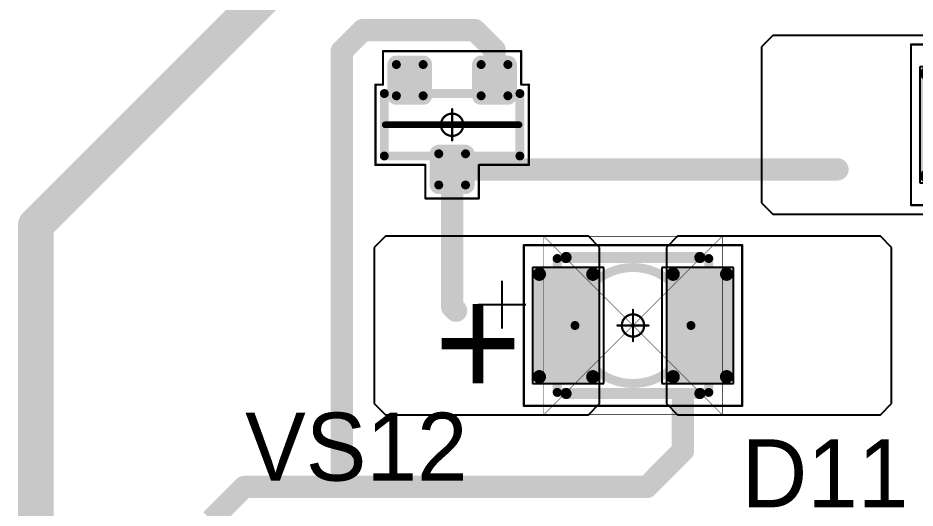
# Model space of a CAD drawing. Header units: millimetres. Extents: x 0 to 1769, y 431 to 1001.
# Drawn here: x 1304.41 to 1324.52, y 495.44 to 506.42 of the extents above; entities that cross this region are included whole.
import ezdxf

# ---------------------------------------------------------------- set-up
doc = ezdxf.new("R2010")
doc.units = ezdxf.units.MM
for name, color, linetype in [('Mechanical13', 56, 'Continuous'), ('Mechanical15', 56, 'Continuous'), ('Mechanical9', 56, 'Continuous'), ('TopLayer', 1, 'Continuous'), ('TopOverlay', 2, 'Continuous'), ('TopPaste', 8, 'Continuous'), ('TopSolder', 216, 'Continuous')]:
    doc.layers.add(name, color=color, linetype=linetype)

# ---------------------------------------------------------------- blocks, each defined once
blk = doc.blocks.new('SOT23_128')
at = {"layer": 'Mechanical13', "const_width": 0.2}
for points in [[(-0.7, -1.52), (-0.7, 1.52)], [(0.7, 1.52), (-0.7, 1.52)], [(0.7, -1.52), (0.7, 1.52)], [(0.7, -1.52), (-0.7, -1.52)]]:
    blk.add_lwpolyline(points, dxfattribs=at)
at = {"layer": 'Mechanical13', "const_width": 0.1}
for points in [[(-0.75, 1.52, 1), (-0.65, 1.52, 1)], [(-0.75, 1.52, 1), (-0.65, 1.52, 1)], [(0.65, 1.52, 1), (0.75, 1.52, 1)], [(0.65, 1.52, 1), (0.75, 1.52, 1)], [(-0.75, -1.52, 1), (-0.65, -1.52, 1)], [(-0.75, -1.52, 1), (-0.65, -1.52, 1)], [(0.65, -1.52, 1), (0.75, -1.52, 1)], [(0.65, -1.52, 1), (0.75, -1.52, 1)]]:
    blk.add_lwpolyline(points, format="xyb", close=True, dxfattribs=at)
at = {"layer": 'Mechanical15', "const_width": 0.05}
for points in [[(0.9, 1.72), (-0.9, 1.72)], [(-0.9, 1.55), (-0.9, 1.72)], [(0.9, 0.6), (0.9, 1.72)], [(-0.9, 1.55), (-1.65, 1.55)], [(-1.65, -1.55), (-1.65, 1.55)], [(1.65, 0.6), (0.9, 0.6)], [(1.65, -0.6), (1.65, 0.6)], [(0, -0.35), (0, 0.35)], [(0.35, 0), (-0.35, 0)], [(0.9, -1.72), (0.9, -0.6)], [(1.65, -0.6), (0.9, -0.6)], [(-0.9, -1.55), (-1.65, -1.55)], [(-0.9, -1.72), (-0.9, -1.55)], [(0.9, -1.72), (-0.9, -1.72)]]:
    blk.add_lwpolyline(points, dxfattribs=at)
at = {"layer": 'Mechanical15'}
for points, const_width in [([(-0.913, 1.72, 1), (-0.888, 1.72, 1)], 0.025), ([(-0.913, 1.72, 1), (-0.888, 1.72, 1)], 0.025), ([(0.888, 1.72, 1), (0.913, 1.72, 1)], 0.025), ([(0.888, 1.72, 1), (0.913, 1.72, 1)], 0.025), ([(-1.662, 1.55, 1), (-1.637, 1.55, 1)], 0.025), ([(-1.662, 1.55, 1), (-1.637, 1.55, 1)], 0.025), ([(-0.913, 1.55, 1), (-0.888, 1.55, 1)], 0.025), ([(-0.913, 1.55, 1), (-0.888, 1.55, 1)], 0.025), ([(0.888, 0.6, 1), (0.913, 0.6, 1)], 0.025), ([(0.888, 0.6, 1), (0.913, 0.6, 1)], 0.025), ([(1.637, 0.6, 1), (1.662, 0.6, 1)], 0.025), ([(1.637, 0.6, 1), (1.662, 0.6, 1)], 0.025), ([(0.25, 0, 1), (-0.25, 0, 1)], 0.05), ([(-0.012, 0.35, 1), (0.012, 0.35, 1)], 0.025), ([(-0.362, 0, 1), (-0.337, 0, 1)], 0.025), ([(-0.262, 0, 1), (-0.238, 0, 1)], 0.025), ([(0.238, 0, 1), (0.262, 0, 1)], 0.025), ([(0.337, 0, 1), (0.362, 0, 1)], 0.025), ([(-0.012, -0.35, 1), (0.012, -0.35, 1)], 0.025), ([(0.888, -0.6, 1), (0.913, -0.6, 1)], 0.025), ([(0.888, -0.6, 1), (0.913, -0.6, 1)], 0.025), ([(1.637, -0.6, 1), (1.662, -0.6, 1)], 0.025), ([(1.637, -0.6, 1), (1.662, -0.6, 1)], 0.025), ([(-1.662, -1.55, 1), (-1.637, -1.55, 1)], 0.025), ([(-1.662, -1.55, 1), (-1.637, -1.55, 1)], 0.025), ([(-0.913, -1.55, 1), (-0.888, -1.55, 1)], 0.025), ([(-0.913, -1.55, 1), (-0.888, -1.55, 1)], 0.025), ([(-0.913, -1.72, 1), (-0.888, -1.72, 1)], 0.025), ([(-0.913, -1.72, 1), (-0.888, -1.72, 1)], 0.025), ([(0.888, -1.72, 1), (0.913, -1.72, 1)], 0.025), ([(0.888, -1.72, 1), (0.913, -1.72, 1)], 0.025)]:
    blk.add_lwpolyline(points, format="xyb", close=True, dxfattribs=dict(at, const_width=const_width))
at = {"layer": 'TopLayer', "const_width": 0.1}
for points in [[(-1.4, 1.25, 1), (-1.3, 1.25, 1)], [(-0.7, 1.25, 1), (-0.6, 1.25, 1)], [(-1.4, 0.65, 1), (-1.3, 0.65, 1)], [(-0.7, 0.65, 1), (-0.6, 0.65, 1)], [(0.6, 0.3, 1), (0.7, 0.3, 1)], [(1.3, 0.3, 1), (1.4, 0.3, 1)], [(0.6, -0.3, 1), (0.7, -0.3, 1)], [(1.3, -0.3, 1), (1.4, -0.3, 1)], [(-1.4, -0.65, 1), (-1.3, -0.65, 1)], [(-0.7, -0.65, 1), (-0.6, -0.65, 1)], [(-1.4, -1.25, 1), (-1.3, -1.25, 1)], [(-0.7, -1.25, 1), (-0.6, -1.25, 1)]]:
    blk.add_lwpolyline(points, format="xyb", close=True, dxfattribs=at)
at = {"layer": 'TopLayer'}
for points in [[(-1.45, 1.25), (-1.45, 0.65), (-0.55, 1.25), (-0.55, 0.65)], [(-1.35, 1.35), (-1.35, 0.55), (-0.65, 1.35), (-0.65, 0.55)], [(0.55, 0.3), (0.55, -0.3), (1.45, 0.3), (1.45, -0.3)], [(0.65, 0.4), (0.65, -0.4), (1.35, 0.4), (1.35, -0.4)], [(-1.35, -0.55), (-1.35, -1.35), (-0.65, -0.55), (-0.65, -1.35)], [(-1.45, -0.65), (-1.45, -1.25), (-0.55, -0.65), (-0.55, -1.25)]]:
    blk.add_solid(points, dxfattribs=at)
at = {"layer": 'TopOverlay', "const_width": 0.15}
blk.add_lwpolyline([(0, -1.5), (0, 1.5)], dxfattribs=at)
at = {"layer": 'TopOverlay', "const_width": 0.075}
for points in [[(-0.038, 1.5, 1), (0.038, 1.5, 1)], [(-0.038, -1.5, 1), (0.038, -1.5, 1)]]:
    blk.add_lwpolyline(points, format="xyb", close=True, dxfattribs=at)
at = {"layer": 'TopPaste', "const_width": 0.075}
for points in [[(-1.387, 1.25, 1), (-1.313, 1.25, 1)], [(-0.687, 1.25, 1), (-0.613, 1.25, 1)], [(-1.387, 0.65, 1), (-1.313, 0.65, 1)], [(-0.687, 0.65, 1), (-0.613, 0.65, 1)], [(0.613, 0.3, 1), (0.687, 0.3, 1)], [(1.313, 0.3, 1), (1.387, 0.3, 1)], [(0.613, -0.3, 1), (0.687, -0.3, 1)], [(1.313, -0.3, 1), (1.387, -0.3, 1)], [(-1.387, -0.65, 1), (-1.313, -0.65, 1)], [(-0.687, -0.65, 1), (-0.613, -0.65, 1)], [(-1.387, -1.25, 1), (-1.313, -1.25, 1)], [(-0.687, -1.25, 1), (-0.613, -1.25, 1)]]:
    blk.add_lwpolyline(points, format="xyb", close=True, dxfattribs=at)
at = {"layer": 'TopPaste'}
for points in [[(-1.425, 1.25), (-1.425, 0.65), (-0.575, 1.25), (-0.575, 0.65)], [(-1.35, 1.325), (-1.35, 0.575), (-0.65, 1.325), (-0.65, 0.575)], [(0.575, 0.3), (0.575, -0.3), (1.425, 0.3), (1.425, -0.3)], [(0.65, 0.375), (0.65, -0.375), (1.35, 0.375), (1.35, -0.375)], [(-1.35, -0.575), (-1.35, -1.325), (-0.65, -0.575), (-0.65, -1.325)], [(-1.425, -0.65), (-1.425, -1.25), (-0.575, -0.65), (-0.575, -1.25)]]:
    blk.add_solid(points, dxfattribs=at)
at = {"layer": 'TopSolder', "const_width": 0.202}
for points in [[(-1.451, 1.25, 1), (-1.249, 1.25, 1)], [(-0.751, 1.25, 1), (-0.549, 1.25, 1)], [(-1.451, 0.65, 1), (-1.249, 0.65, 1)], [(-0.751, 0.65, 1), (-0.549, 0.65, 1)], [(0.549, 0.3, 1), (0.751, 0.3, 1)], [(1.249, 0.3, 1), (1.451, 0.3, 1)], [(0.549, -0.3, 1), (0.751, -0.3, 1)], [(1.249, -0.3, 1), (1.451, -0.3, 1)], [(-1.451, -0.65, 1), (-1.249, -0.65, 1)], [(-0.751, -0.65, 1), (-0.549, -0.65, 1)], [(-1.451, -1.25, 1), (-1.249, -1.25, 1)], [(-0.751, -1.25, 1), (-0.549, -1.25, 1)]]:
    blk.add_lwpolyline(points, format="xyb", close=True, dxfattribs=at)
at = {"layer": 'TopSolder'}
for points in [[(-1.35, 1.452), (-1.35, 0.448), (-0.65, 1.452), (-0.65, 0.448)], [(-1.552, 1.25), (-1.552, 0.65), (-0.448, 1.25), (-0.448, 0.65)], [(0.65, 0.502), (0.65, -0.502), (1.35, 0.502), (1.35, -0.502)], [(0.448, 0.3), (0.448, -0.3), (1.552, 0.3), (1.552, -0.3)], [(-1.35, -0.448), (-1.35, -1.452), (-0.65, -0.448), (-0.65, -1.452)], [(-1.552, -0.65), (-1.552, -1.25), (-0.448, -0.65), (-0.448, -1.25)]]:
    blk.add_solid(points, dxfattribs=at)
blk = doc.blocks.new('T66G_316')
at = {"layer": 'Mechanical13'}
for p, q in [((2.936, 0.071), (2.936, -1)), ((2.4, -0.464), (3.471, -0.464))]:
    blk.add_line(p, q, dxfattribs=at)
at = {"layer": 'Mechanical13', "const_width": 0.2}
for points in [[(-1.7, 1.5), (-1.7, -1.5)], [(1.7, 1.5), (-1.7, 1.5)], [(1.7, 1.5), (1.7, -1.5)], [(1.7, -1.5), (-1.7, -1.5)]]:
    blk.add_lwpolyline(points, dxfattribs=at)
at = {"layer": 'Mechanical13'}
for points, const_width in [([(-1.75, 1.5, 1), (-1.65, 1.5, 1)], 0.1), ([(-1.75, 1.5, 1), (-1.65, 1.5, 1)], 0.1), ([(1.65, 1.5, 1), (1.75, 1.5, 1)], 0.1), ([(1.65, 1.5, 1), (1.75, 1.5, 1)], 0.1), ([(1.3, 0, 1), (-1.3, 0, 1)], 0.2), ([(-1.35, 0, 1), (-1.25, 0, 1)], 0.1), ([(1.25, 0, 1), (1.35, 0, 1)], 0.1), ([(-1.75, -1.5, 1), (-1.65, -1.5, 1)], 0.1), ([(-1.75, -1.5, 1), (-1.65, -1.5, 1)], 0.1), ([(1.65, -1.5, 1), (1.75, -1.5, 1)], 0.1), ([(1.65, -1.5, 1), (1.75, -1.5, 1)], 0.1)]:
    blk.add_lwpolyline(points, format="xyb", close=True, dxfattribs=dict(at, const_width=const_width))
at = {"layer": 'Mechanical15', "const_width": 0.05}
for points in [[(2.45, 1.8), (-2.45, 1.8)], [(-2.45, 1.8), (-2.45, -1.8)], [(2.45, 1.8), (2.45, -1.8)], [(0, 0.35), (0, -0.35)], [(0.35, 0), (-0.35, 0)], [(2.45, -1.8), (-2.45, -1.8)]]:
    blk.add_lwpolyline(points, dxfattribs=at)
at = {"layer": 'Mechanical15'}
for points, const_width in [([(-2.462, 1.8, 1), (-2.438, 1.8, 1)], 0.025), ([(-2.462, 1.8, 1), (-2.438, 1.8, 1)], 0.025), ([(2.438, 1.8, 1), (2.462, 1.8, 1)], 0.025), ([(2.438, 1.8, 1), (2.462, 1.8, 1)], 0.025), ([(0.25, 0, 1), (-0.25, 0, 1)], 0.05), ([(-0.012, 0.35, 1), (0.012, 0.35, 1)], 0.025), ([(-0.362, 0, 1), (-0.337, 0, 1)], 0.025), ([(-0.262, 0, 1), (-0.238, 0, 1)], 0.025), ([(0.238, 0, 1), (0.262, 0, 1)], 0.025), ([(0.337, 0, 1), (0.362, 0, 1)], 0.025), ([(-0.012, -0.35, 1), (0.012, -0.35, 1)], 0.025), ([(-2.462, -1.8, 1), (-2.438, -1.8, 1)], 0.025), ([(-2.462, -1.8, 1), (-2.438, -1.8, 1)], 0.025), ([(2.438, -1.8, 1), (2.462, -1.8, 1)], 0.025), ([(2.438, -1.8, 1), (2.462, -1.8, 1)], 0.025)]:
    blk.add_lwpolyline(points, format="xyb", close=True, dxfattribs=dict(at, const_width=const_width))
at = {"layer": 'TopLayer'}
for p, q in [((-5.55, 2), (-5.8, 1.75)), ((-1, 2), (-5.55, 2)), ((-0.75, 1.75), (-1, 2)), ((1, 2), (0.75, 1.75)), ((5.55, 2), (1, 2)), ((5.8, 1.75), (5.55, 2)), ((-5.8, 1.75), (-5.8, -1.75)), ((-0.75, -1.75), (-0.75, 1.75)), ((0.75, 1.75), (0.75, -1.75)), ((5.8, -1.75), (5.8, 1.75)), ((-5.8, -1.75), (-5.55, -2)), ((-1, -2), (-0.75, -1.75)), ((0.75, -1.75), (1, -2)), ((5.55, -2), (5.8, -1.75)), ((-5.55, -2), (-1, -2)), ((1, -2), (5.55, -2))]:
    blk.add_line(p, q, dxfattribs=at)
at = {"layer": 'TopLayer', "const_width": 0.15}
for points in [[(-2.175, 1.15, 1), (-2.025, 1.15, 1)], [(-0.975, 1.15, 1), (-0.825, 1.15, 1)], [(0.825, 1.15, 1), (0.975, 1.15, 1)], [(2.025, 1.15, 1), (2.175, 1.15, 1)], [(-2.175, -1.15, 1), (-2.025, -1.15, 1)], [(-0.975, -1.15, 1), (-0.825, -1.15, 1)], [(0.825, -1.15, 1), (0.975, -1.15, 1)], [(2.025, -1.15, 1), (2.175, -1.15, 1)]]:
    blk.add_lwpolyline(points, format="xyb", close=True, dxfattribs=at)
at = {"layer": 'TopLayer'}
for points in [[(-0.9, 1.3), (-2.1, 1.3), (-0.9, -1.3), (-2.1, -1.3)], [(2.1, 1.3), (0.9, 1.3), (2.1, -1.3), (0.9, -1.3)], [(-0.75, 1.15), (-2.25, 1.15), (-0.75, -1.15), (-2.25, -1.15)], [(2.25, 1.15), (0.75, 1.15), (2.25, -1.15), (0.75, -1.15)]]:
    blk.add_solid(points, dxfattribs=at)
at = {"layer": 'TopOverlay', "const_width": 0.25}
for points in [[(1.5, 1.525), (-1.5, 1.525)], [(1.5, -1.525), (-1.5, -1.525)]]:
    blk.add_lwpolyline(points, dxfattribs=at)
at = {"layer": 'TopOverlay', "const_width": 0.125}
for points in [[(-1.562, 1.525, 1), (-1.438, 1.525, 1)], [(1.438, 1.525, 1), (1.562, 1.525, 1)], [(-1.562, -1.525, 1), (-1.438, -1.525, 1)], [(1.438, -1.525, 1), (1.562, -1.525, 1)]]:
    blk.add_lwpolyline(points, format="xyb", close=True, dxfattribs=at)
at = {"layer": 'TopPaste', "const_width": 0.125}
for points in [[(-2.163, 1.15, 1), (-2.038, 1.15, 1)], [(-0.963, 1.15, 1), (-0.838, 1.15, 1)], [(0.838, 1.15, 1), (0.963, 1.15, 1)], [(2.038, 1.15, 1), (2.163, 1.15, 1)], [(-2.163, -1.15, 1), (-2.038, -1.15, 1)], [(-0.963, -1.15, 1), (-0.838, -1.15, 1)], [(0.838, -1.15, 1), (0.963, -1.15, 1)], [(2.038, -1.15, 1), (2.163, -1.15, 1)]]:
    blk.add_lwpolyline(points, format="xyb", close=True, dxfattribs=at)
at = {"layer": 'TopPaste'}
for points in [[(-0.9, 1.275), (-2.1, 1.275), (-0.9, -1.275), (-2.1, -1.275)], [(2.1, 1.275), (0.9, 1.275), (2.1, -1.275), (0.9, -1.275)], [(-0.775, 1.15), (-2.225, 1.15), (-0.775, -1.15), (-2.225, -1.15)], [(2.225, 1.15), (0.775, 1.15), (2.225, -1.15), (0.775, -1.15)]]:
    blk.add_solid(points, dxfattribs=at)
at = {"layer": 'TopSolder'}
for p, q in [((-2.25, 1.3), (-2.25, -1.3)), ((-0.65, 1.3), (-2.25, 1.3)), ((-0.65, -1.3), (-0.65, 1.3)), ((0.65, 1.3), (0.65, -1.3)), ((2.25, 1.3), (0.65, 1.3)), ((2.25, -1.3), (2.25, 1.3)), ((-2.25, -1.3), (-0.65, -1.3)), ((0.65, -1.3), (2.25, -1.3))]:
    blk.add_line(p, q, dxfattribs=at)
at = {"layer": 'TopOverlay'}
blk.add_text('+', height=2.5, dxfattribs=at).set_placement((2.5, -0.8))
blk = doc.blocks.new('T66G_317')
at = {"layer": 'Mechanical13'}
for p, q in [((2.936, 0.071), (2.936, -1)), ((2.4, -0.464), (3.471, -0.464))]:
    blk.add_line(p, q, dxfattribs=at)
at = {"layer": 'Mechanical13', "const_width": 0.2}
for points in [[(-1.7, -1.5), (-1.7, 1.5)], [(-1.7, 1.5), (1.7, 1.5)], [(1.7, -1.5), (1.7, 1.5)], [(-1.7, -1.5), (1.7, -1.5)]]:
    blk.add_lwpolyline(points, dxfattribs=at)
at = {"layer": 'Mechanical13'}
for points, const_width in [([(-1.75, 1.5, 1), (-1.65, 1.5, 1)], 0.1), ([(-1.75, 1.5, 1), (-1.65, 1.5, 1)], 0.1), ([(1.65, 1.5, 1), (1.75, 1.5, 1)], 0.1), ([(1.65, 1.5, 1), (1.75, 1.5, 1)], 0.1), ([(1.3, 0, 1), (-1.3, 0, 1)], 0.2), ([(-1.35, 0, 1), (-1.25, 0, 1)], 0.1), ([(1.25, 0, 1), (1.35, 0, 1)], 0.1), ([(-1.75, -1.5, 1), (-1.65, -1.5, 1)], 0.1), ([(-1.75, -1.5, 1), (-1.65, -1.5, 1)], 0.1), ([(1.65, -1.5, 1), (1.75, -1.5, 1)], 0.1), ([(1.65, -1.5, 1), (1.75, -1.5, 1)], 0.1)]:
    blk.add_lwpolyline(points, format="xyb", close=True, dxfattribs=dict(at, const_width=const_width))
at = {"layer": 'Mechanical15', "const_width": 0.05}
for points in [[(-2.45, 1.8), (2.45, 1.8)], [(-2.45, -1.8), (-2.45, 1.8)], [(2.45, -1.8), (2.45, 1.8)], [(0, -0.35), (0, 0.35)], [(-0.35, 0), (0.35, 0)], [(-2.45, -1.8), (2.45, -1.8)]]:
    blk.add_lwpolyline(points, dxfattribs=at)
at = {"layer": 'Mechanical15'}
for points, const_width in [([(-2.462, 1.8, 1), (-2.438, 1.8, 1)], 0.025), ([(-2.462, 1.8, 1), (-2.438, 1.8, 1)], 0.025), ([(2.438, 1.8, 1), (2.462, 1.8, 1)], 0.025), ([(2.438, 1.8, 1), (2.462, 1.8, 1)], 0.025), ([(0.25, 0, 1), (-0.25, 0, 1)], 0.05), ([(-0.012, 0.35, 1), (0.012, 0.35, 1)], 0.025), ([(-0.362, 0, 1), (-0.337, 0, 1)], 0.025), ([(-0.262, 0, 1), (-0.238, 0, 1)], 0.025), ([(0.238, 0, 1), (0.262, 0, 1)], 0.025), ([(0.337, 0, 1), (0.362, 0, 1)], 0.025), ([(-0.012, -0.35, 1), (0.012, -0.35, 1)], 0.025), ([(-2.462, -1.8, 1), (-2.438, -1.8, 1)], 0.025), ([(-2.462, -1.8, 1), (-2.438, -1.8, 1)], 0.025), ([(2.438, -1.8, 1), (2.462, -1.8, 1)], 0.025), ([(2.438, -1.8, 1), (2.462, -1.8, 1)], 0.025)]:
    blk.add_lwpolyline(points, format="xyb", close=True, dxfattribs=dict(at, const_width=const_width))
at = {"layer": 'TopLayer'}
for p, q in [((-5.55, 2), (-5.8, 1.75)), ((-1, 2), (-5.55, 2)), ((-0.75, 1.75), (-1, 2)), ((1, 2), (0.75, 1.75)), ((5.55, 2), (1, 2)), ((5.8, 1.75), (5.55, 2)), ((-5.8, 1.75), (-5.8, -1.75)), ((-0.75, -1.75), (-0.75, 1.75)), ((0.75, 1.75), (0.75, -1.75)), ((5.8, -1.75), (5.8, 1.75)), ((-5.8, -1.75), (-5.55, -2)), ((-1, -2), (-0.75, -1.75)), ((0.75, -1.75), (1, -2)), ((5.55, -2), (5.8, -1.75)), ((-5.55, -2), (-1, -2)), ((1, -2), (5.55, -2))]:
    blk.add_line(p, q, dxfattribs=at)
at = {"layer": 'TopLayer', "const_width": 0.15}
for points in [[(-2.175, 1.15, 1), (-2.025, 1.15, 1)], [(-0.975, 1.15, 1), (-0.825, 1.15, 1)], [(0.825, 1.15, 1), (0.975, 1.15, 1)], [(2.025, 1.15, 1), (2.175, 1.15, 1)], [(-2.175, -1.15, 1), (-2.025, -1.15, 1)], [(-0.975, -1.15, 1), (-0.825, -1.15, 1)], [(0.825, -1.15, 1), (0.975, -1.15, 1)], [(2.025, -1.15, 1), (2.175, -1.15, 1)]]:
    blk.add_lwpolyline(points, format="xyb", close=True, dxfattribs=at)
at = {"layer": 'TopLayer'}
for points in [[(-0.9, 1.3), (-2.1, 1.3), (-0.9, -1.3), (-2.1, -1.3)], [(2.1, 1.3), (0.9, 1.3), (2.1, -1.3), (0.9, -1.3)], [(-0.75, 1.15), (-2.25, 1.15), (-0.75, -1.15), (-2.25, -1.15)], [(2.25, 1.15), (0.75, 1.15), (2.25, -1.15), (0.75, -1.15)]]:
    blk.add_solid(points, dxfattribs=at)
at = {"layer": 'TopOverlay', "const_width": 0.25}
for points in [[(-1.5, 1.525), (1.5, 1.525)], [(-1.5, -1.525), (1.5, -1.525)]]:
    blk.add_lwpolyline(points, dxfattribs=at)
at = {"layer": 'TopOverlay', "const_width": 0.125}
for points in [[(-1.562, 1.525, 1), (-1.438, 1.525, 1)], [(1.438, 1.525, 1), (1.562, 1.525, 1)], [(-1.562, -1.525, 1), (-1.438, -1.525, 1)], [(1.438, -1.525, 1), (1.562, -1.525, 1)]]:
    blk.add_lwpolyline(points, format="xyb", close=True, dxfattribs=at)
at = {"layer": 'TopPaste', "const_width": 0.125}
for points in [[(-2.163, 1.15, 1), (-2.038, 1.15, 1)], [(-0.963, 1.15, 1), (-0.838, 1.15, 1)], [(0.838, 1.15, 1), (0.963, 1.15, 1)], [(2.038, 1.15, 1), (2.163, 1.15, 1)], [(-2.163, -1.15, 1), (-2.038, -1.15, 1)], [(-0.963, -1.15, 1), (-0.838, -1.15, 1)], [(0.838, -1.15, 1), (0.963, -1.15, 1)], [(2.038, -1.15, 1), (2.163, -1.15, 1)]]:
    blk.add_lwpolyline(points, format="xyb", close=True, dxfattribs=at)
at = {"layer": 'TopPaste'}
for points in [[(-0.9, 1.275), (-2.1, 1.275), (-0.9, -1.275), (-2.1, -1.275)], [(2.1, 1.275), (0.9, 1.275), (2.1, -1.275), (0.9, -1.275)], [(-0.775, 1.15), (-2.225, 1.15), (-0.775, -1.15), (-2.225, -1.15)], [(2.225, 1.15), (0.775, 1.15), (2.225, -1.15), (0.775, -1.15)]]:
    blk.add_solid(points, dxfattribs=at)
at = {"layer": 'TopSolder'}
for p, q in [((-2.25, 1.3), (-2.25, -1.3)), ((-0.65, 1.3), (-2.25, 1.3)), ((-0.65, -1.3), (-0.65, 1.3)), ((0.65, 1.3), (0.65, -1.3)), ((2.25, 1.3), (0.65, 1.3)), ((2.25, -1.3), (2.25, 1.3)), ((-2.25, -1.3), (-0.65, -1.3)), ((0.65, -1.3), (2.25, -1.3))]:
    blk.add_line(p, q, dxfattribs=at)
at = {"layer": 'TopOverlay'}
blk.add_text('+', height=2.5, dxfattribs=at).set_placement((2.5, -0.8))

msp = doc.modelspace()

# ---------------------------------------------------------------- linework, layer by layer
at = {"layer": 'Mechanical9'}
for points, const_width in [([(1316.198, 497.528), (1316.198, 501.528)], 0.0127), ([(1316.198, 501.528), (1320.198, 501.528)], 0.0127), ([(1316.198, 501.528), (1320.198, 497.528)], 0.01), ([(1316.198, 497.528), (1320.198, 501.528)], 0.01), ([(1320.198, 497.528), (1320.198, 501.528)], 0.0127), ([(1316.198, 497.528), (1320.198, 497.528)], 0.0127)]:
    msp.add_lwpolyline(points, dxfattribs=dict(at, const_width=const_width))
for points, const_width in [([(1316.194, 501.528, 1), (1316.201, 501.528, 1)], 0.00635), ([(1316.194, 501.528, 1), (1316.201, 501.528, 1)], 0.00635), ([(1316.195, 501.528, 1), (1316.2, 501.528, 1)], 0.005), ([(1320.194, 501.528, 1), (1320.201, 501.528, 1)], 0.00635), ([(1320.194, 501.528, 1), (1320.201, 501.528, 1)], 0.00635), ([(1320.195, 501.528, 1), (1320.2, 501.528, 1)], 0.005), ([(1316.194, 497.528, 1), (1316.201, 497.528, 1)], 0.00635), ([(1316.194, 497.528, 1), (1316.201, 497.528, 1)], 0.00635), ([(1316.195, 497.528, 1), (1316.2, 497.528, 1)], 0.005), ([(1320.194, 497.528, 1), (1320.201, 497.528, 1)], 0.00635), ([(1320.194, 497.528, 1), (1320.201, 497.528, 1)], 0.00635), ([(1320.195, 497.528, 1), (1320.2, 497.528, 1)], 0.005)]:
    msp.add_lwpolyline(points, format="xyb", close=True, dxfattribs=dict(at, const_width=const_width))
at = {"layer": 'TopLayer'}
for points, const_width in [([(1304.807, 501.778), (1311.305, 508.276)], 0.8), ([(1311.666, 505.677), (1312.141, 506.152)], 0.5), ([(1312.141, 506.152), (1314.646, 506.152)], 0.5), ([(1314.646, 506.152), (1315.092, 505.706)], 0.5), ([(1311.666, 495.909), (1311.666, 505.677)], 0.5), ([(1315.092, 505.028), (1315.092, 505.706)], 0.5), ([(1314.142, 503.028), (1322.783, 503.028)], 0.5), ([(1314.142, 499.949), (1314.142, 503.028)], 0.5), ([(1304.807, 480.199), (1304.807, 501.778)], 0.8), ([(1314.142, 499.949), (1314.23, 499.861)], 0.5), ([(1319.317, 496.72), (1319.317, 497.807)], 0.5), ([(1318.507, 495.909), (1319.317, 496.72)], 0.5), ([(1308.74, 495.169), (1309.481, 495.909)], 0.5), ([(1309.481, 495.909), (1311.666, 495.909)], 0.5), ([(1311.666, 495.909), (1318.507, 495.909)], 0.5)]:
    msp.add_lwpolyline(points, dxfattribs=dict(at, const_width=const_width))
for points, const_width in [([(1312.016, 506.152, 1), (1312.266, 506.152, 1)], 0.25), ([(1312.016, 506.152, 1), (1312.266, 506.152, 1)], 0.25), ([(1314.521, 506.152, 1), (1314.771, 506.152, 1)], 0.25), ([(1314.521, 506.152, 1), (1314.771, 506.152, 1)], 0.25), ([(1311.541, 505.677, 1), (1311.791, 505.677, 1)], 0.25), ([(1311.541, 505.677, 1), (1311.791, 505.677, 1)], 0.25), ([(1314.967, 505.706, 1), (1315.217, 505.706, 1)], 0.25), ([(1314.967, 505.706, 1), (1315.217, 505.706, 1)], 0.25), ([(1314.967, 505.028, 1), (1315.217, 505.028, 1)], 0.25), ([(1314.017, 503.028, 1), (1314.267, 503.028, 1)], 0.25), ([(1314.017, 503.028, 1), (1314.267, 503.028, 1)], 0.25), ([(1322.658, 503.028, 1), (1322.907, 503.028, 1)], 0.25), ([(1304.607, 501.778, 1), (1305.007, 501.778, 1)], 0.4), ([(1304.607, 501.778, 1), (1305.007, 501.778, 1)], 0.4), ([(1314.017, 499.949, 1), (1314.267, 499.949, 1)], 0.25), ([(1314.017, 499.949, 1), (1314.267, 499.949, 1)], 0.25), ([(1314.105, 499.861, 1), (1314.355, 499.861, 1)], 0.25), ([(1319.192, 497.807, 1), (1319.442, 497.807, 1)], 0.25), ([(1319.192, 496.72, 1), (1319.442, 496.72, 1)], 0.25), ([(1319.192, 496.72, 1), (1319.442, 496.72, 1)], 0.25), ([(1309.356, 495.909, 1), (1309.606, 495.909, 1)], 0.25), ([(1309.356, 495.909, 1), (1309.606, 495.909, 1)], 0.25), ([(1311.541, 495.909, 1), (1311.791, 495.909, 1)], 0.25), ([(1311.541, 495.909, 1), (1311.791, 495.909, 1)], 0.25), ([(1311.541, 495.909, 1), (1311.791, 495.909, 1)], 0.25), ([(1318.382, 495.909, 1), (1318.632, 495.909, 1)], 0.25), ([(1318.382, 495.909, 1), (1318.632, 495.909, 1)], 0.25)]:
    msp.add_lwpolyline(points, format="xyb", close=True, dxfattribs=dict(at, const_width=const_width))

# ---------------------------------------------------------------- block references
for name, p, rotation in [('T66G_317', (1326.881, 504.028), 360), ('SOT23_128', (1314.142, 504.028), 270), ('T66G_316', (1318.197, 499.529), 180)]:
    msp.add_blockref(name, p, dxfattribs=dict(rotation=rotation))

# ---------------------------------------------------------------- texts
at = {"layer": 'TopOverlay'}
for s, p in [('VS12', (1309.501, 496.05)), ('D11', (1320.633, 495.454))]:
    msp.add_text(s, height=1.524, dxfattribs=at).set_placement(p)

doc.saveas('drawing.dxf')
